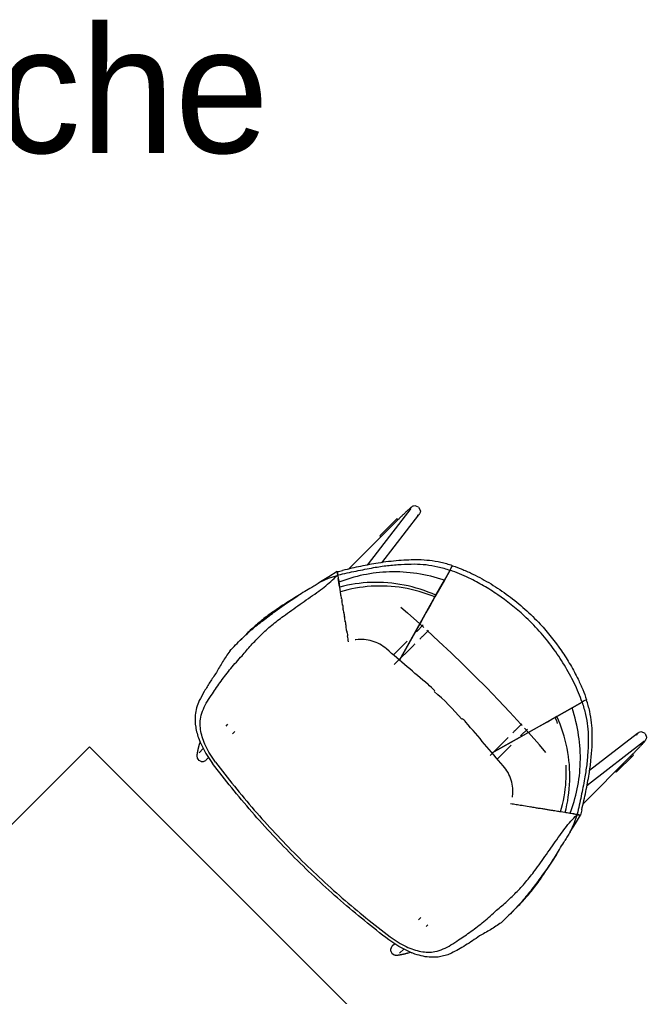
# Model space of a CAD drawing. Header units: millimetres. Extents: x 155927 to 295199, y -4084 to 97293.
# Drawn here: x 227931 to 228922, y 27834 to 29377 of the extents above; entities that cross this region are included whole.
import ezdxf

# ---------------------------------------------------------------- set-up
doc = ezdxf.new("R2010")
doc.units = ezdxf.units.MM
doc.header["$MEASUREMENT"] = 0
doc.layers.add('A-AREA-IDEN', color=7, linetype='CONTINUOUS', lineweight=9)
doc.layers.add('I-FURN', color=8, linetype='CONTINUOUS', lineweight=9)
doc.styles.add('Century Gothic', font='GOTHIC.TTF', dxfattribs={"height": 200})

msp = doc.modelspace()

# ---------------------------------------------------------------- linework, layer by layer
at = {"layer": 'I-FURN'}
for p, q in [((228549.2, 28604.4), (228482, 28517.2)), ((228546.1, 28603.1), (228545.5, 28602.5)), ((228546.7, 28603.6), (228546.1, 28603.1)), ((228547.3, 28604.1), (228546.7, 28603.6)), ((228547.9, 28604.6), (228547.3, 28604.1)), ((228548.4, 28605), (228547.9, 28604.6)), ((228548.9, 28605.5), (228548.4, 28605)), ((228549.4, 28605.9), (228548.9, 28605.5)), ((228549.3, 28604.5), (228549.2, 28604.4)), ((228549.4, 28604.6), (228549.3, 28604.5)), ((228549.8, 28606.2), (228549.4, 28605.9)), ((228549.4, 28604.7), (228549.4, 28604.6)), ((228550.3, 28606.6), (228549.8, 28606.2)), ((228550.7, 28606.9), (228550.3, 28606.6)), ((228551.2, 28607.2), (228550.7, 28606.9)), ((228551.7, 28607.6), (228551.2, 28607.2)), ((228552.4, 28608), (228551.7, 28607.6)), ((228553.6, 28608.4), (228552.4, 28608)), ((228556.1, 28608.9), (228553.6, 28608.4)), ((228561.7, 28606.8), (228556.1, 28608.9)), ((228561.7, 28606.8), (228564.4, 28601)), ((228527.8, 28588.5), (228500.6, 28561.2)), ((228503.7, 28519), (228561.9, 28594.6)), ((228527.9, 28588.4), (228529.3, 28587.1)), ((228530.2, 28587.9), (228529.2, 28587)), ((228531.1, 28588.9), (228530.2, 28587.9)), ((228532.1, 28589.9), (228531.1, 28588.9)), ((228533.1, 28590.8), (228532.1, 28589.9)), ((228534, 28591.7), (228533.1, 28590.8)), ((228535, 28592.6), (228534, 28591.7)), ((228535.9, 28593.5), (228535, 28592.6)), ((228536.8, 28594.4), (228535.9, 28593.5)), ((228537.7, 28595.3), (228536.8, 28594.4)), ((228538.6, 28596.1), (228537.7, 28595.3)), ((228539.5, 28596.9), (228538.6, 28596.1)), ((228540.3, 28597.7), (228539.5, 28596.9)), ((228541.1, 28598.5), (228540.3, 28597.7)), ((228541.9, 28599.2), (228541.1, 28598.5)), ((228542.7, 28599.9), (228541.9, 28599.2)), ((228543.4, 28600.6), (228542.7, 28599.9)), ((228544.1, 28601.3), (228543.4, 28600.6)), ((228544.8, 28601.9), (228544.1, 28601.3)), ((228545.5, 28602.5), (228544.8, 28601.9)), ((228559.7, 28593.6), (228559.4, 28593.4)), ((228559.9, 28593.8), (228559.7, 28593.6)), ((228560.1, 28593.9), (228559.9, 28593.8)), ((228562, 28594.9), (228561.9, 28594.6)), ((228562.4, 28595.3), (228562, 28594.9)), ((228562.7, 28595.8), (228562.4, 28595.3)), ((228563, 28596.3), (228562.7, 28595.8)), ((228563.4, 28597), (228563, 28596.3)), ((228564, 28598.3), (228563.4, 28597)), ((228564.4, 28601), (228564, 28598.3)), ((228525, 28582.8), (228451, 28508.8)), ((228529.3, 28587.1), (228525, 28582.8)), ((228525.2, 28583), (228525, 28582.8)), ((228526.2, 28584), (228525.2, 28583)), ((228527.2, 28585), (228526.2, 28584)), ((228528.2, 28586), (228527.2, 28585)), ((228529.2, 28587), (228528.2, 28586)), ((228502, 28559.8), (228500.6, 28561.2)), ((228502.1, 28559.9), (228502, 28559.8)), ((228479.8, 28515), (228482.5, 28517.7)), ((228482, 28517.2), (228481.2, 28516)), ((228611.3, 28507.1), (228613.3, 28510.6)), ((228611.3, 28507.1), (228613.3, 28510.6)), ((228613.3, 28510.6), (228615.3, 28514.1)), ((228613.3, 28510.6), (228615.3, 28514.1)), ((228419.8, 28496.7), (228406.5, 28488.6)), ((228419.5, 28494.3), (228433, 28498.9)), ((228433.1, 28504.9), (228419.8, 28496.7)), ((228433, 28504.8), (228433.9, 28499.5)), ((228433.9, 28499.4), (228433, 28504.8)), ((228433, 28498.9), (228433.9, 28499.4)), ((228433.1, 28504.2), (228433.9, 28499.5)), ((228433.9, 28499.5), (228434.4, 28499.6)), ((228611.3, 28507.1), (228602.4, 28491.4)), ((228602.4, 28491.4), (228611.3, 28507.1)), ((228406.5, 28488.6), (228419.5, 28494.3)), ((228435.7, 28488), (228434.8, 28494)), ((228436.4, 28483.7), (228435.7, 28488)), ((228437, 28480.5), (228436.4, 28483.7)), ((228438.2, 28473.1), (228437, 28480.5)), ((228602.4, 28491.4), (228589, 28467.5)), ((228589, 28467.5), (228602.4, 28491.4)), ((228360.1, 28459.8), (228370.7, 28466.6)), ((228531.4, 28365.2), (228587.5, 28464.8)), ((228587.5, 28464.8), (228585.4, 28461.1)), ((228589, 28467.5), (228587.5, 28464.8)), ((228587.5, 28464.8), (228589, 28467.5)), ((228338.1, 28444.4), (228349.4, 28452.6)), ((228349.4, 28452.6), (228360.1, 28459.8)), ((228580.6, 28452.6), (228573.3, 28439.6)), ((228585.4, 28461.1), (228580.6, 28452.6)), ((228533.7, 28448.6), (228544, 28439.7)), ((228544, 28439.7), (228563.4, 28422.6)), ((228573.3, 28439.6), (228563.9, 28422.9)), ((228563.9, 28422.9), (228552.9, 28403.4)), ((228569, 28420.8), (228558.7, 28410.5)), ((228563.4, 28422.6), (228570.1, 28416.5)), ((228286, 28402.6), (228280, 28396.7)), ((228552.9, 28403.4), (228540.8, 28381.9)), ((228558.1, 28409.9), (228558.7, 28410.5)), ((228567.2, 28402), (228577.1, 28411.9)), ((228574.6, 28412.4), (228593.8, 28394.7)), ((228462.7, 28397.2), (228461.2, 28397)), ((228543.4, 28395.2), (228521.8, 28373.6)), ((228523.3, 28358.1), (228554.1, 28388.9)), ((228554.9, 28389.7), (228554.1, 28388.9)), ((228555.7, 28390.5), (228554.9, 28389.7)), ((228564.4, 28399.2), (228563.6, 28398.4)), ((228565.1, 28399.9), (228564.4, 28399.2)), ((228565.8, 28400.6), (228565.1, 28399.9)), ((228566.5, 28401.3), (228565.8, 28400.6)), ((228567.2, 28402), (228566.5, 28401.3)), ((228593.8, 28394.7), (228613, 28376.7)), ((228540.8, 28381.9), (228531.4, 28365.2)), ((228613, 28376.7), (228631.9, 28358.4)), ((228631.9, 28358.4), (228650.7, 28339.9)), ((228576.3, 28327.4), (228576.6, 28326.6)), ((228650.7, 28339.9), (228669.3, 28321.1)), ((228669.3, 28321.1), (228687.6, 28302.2)), ((228687.6, 28302.2), (228705.6, 28283.1)), ((228804.1, 28289.7), (228819.8, 28298.6)), ((228819.8, 28298.6), (228804.1, 28289.7)), ((228823.3, 28300.6), (228819.8, 28298.6)), ((228823.3, 28300.6), (228819.8, 28298.6)), ((228826.8, 28302.5), (228823.3, 28300.6)), ((228826.8, 28302.5), (228823.3, 28300.6)), ((228705.6, 28283.1), (228723.4, 28263.8)), ((228780.2, 28276.3), (228804.1, 28289.7)), ((228804.1, 28289.7), (228780.2, 28276.3)), ((228259.9, 28263.8), (228257, 28260.9)), ((228777.5, 28274.7), (228677.9, 28218.6)), ((228724.6, 28264.3), (228714.7, 28254.5)), ((228723.4, 28263.8), (228725.1, 28261.9)), ((228752.4, 28260.6), (228765.3, 28267.9)), ((228765.3, 28267.9), (228773.8, 28272.7)), ((228773.8, 28272.7), (228777.5, 28274.7)), ((228777.5, 28274.7), (228780.2, 28276.3)), ((228780.2, 28276.3), (228777.5, 28274.7)), ((228267.5, 28248.8), (228271.2, 28252.5)), ((228710.5, 28250.2), (228711.2, 28251)), ((228711.2, 28251), (228712, 28251.8)), ((228712, 28251.8), (228712.7, 28252.5)), ((228712.7, 28252.5), (228713.4, 28253.2)), ((228713.4, 28253.2), (228714.1, 28253.9)), ((228714.1, 28253.9), (228714.7, 28254.5)), ((228716.1, 28240.1), (228735.7, 28251.2)), ((228723.2, 28246), (228733.5, 28256.3)), ((228735.3, 28250.6), (228729.2, 28257.4)), ((228752.4, 28231.3), (228735.3, 28250.6)), ((228735.7, 28251.2), (228752.4, 28260.6)), ((228907.4, 28249.2), (228831.9, 28191)), ((228907.6, 28249.3), (228907.4, 28249.2)), ((228908, 28249.7), (228907.6, 28249.3)), ((228908.5, 28250), (228908, 28249.7)), ((228909, 28250.3), (228908.5, 28250)), ((228909.8, 28250.7), (228909, 28250.3)), ((228911, 28251.2), (228909.8, 28250.7)), ((228913.7, 28251.6), (228911, 28251.2)), ((228919.5, 28249), (228913.7, 28251.6)), ((228919.5, 28249), (228921.6, 28243.3)), ((228215.5, 28238), (228215, 28238.1)), ((228215.5, 28232.6), (228215.6, 28232.8)), ((228216.5, 28236.2), (228215.6, 28232.8)), ((228701.6, 28241.4), (228674.6, 28214.4)), ((228694.7, 28228.1), (228716.1, 28240.1)), ((228701.6, 28241.4), (228702.5, 28242.2)), ((228702.5, 28242.2), (228703.3, 28243)), ((228723.2, 28246), (228722.5, 28245.3)), ((228829.9, 28169.3), (228917.1, 28236.5)), ((228906.3, 28247), (228906.1, 28246.7)), ((228906.5, 28247.2), (228906.3, 28247)), ((228906.6, 28247.4), (228906.5, 28247.2)), ((228915.2, 28232.8), (228914.6, 28232.1)), ((228915.8, 28233.4), (228915.2, 28232.8)), ((228916.3, 28234), (228915.8, 28233.4)), ((228916.8, 28234.6), (228916.3, 28234)), ((228917.3, 28235.1), (228916.8, 28234.6)), ((228917.2, 28236.5), (228917.1, 28236.5)), ((228917.3, 28236.7), (228917.2, 28236.5)), ((228917.4, 28236.7), (228917.3, 28236.7)), ((228917.8, 28235.7), (228917.3, 28235.1)), ((228918.2, 28236.2), (228917.8, 28235.7)), ((228918.6, 28236.6), (228918.2, 28236.2)), ((228918.9, 28237.1), (228918.6, 28236.6)), ((228919.3, 28237.5), (228918.9, 28237.1)), ((228919.6, 28238), (228919.3, 28237.5)), ((228919.9, 28238.5), (228919.6, 28238)), ((228920.3, 28239), (228919.9, 28238.5)), ((228920.7, 28239.7), (228920.3, 28239)), ((228921.2, 28240.8), (228920.7, 28239.7)), ((228921.6, 28243.3), (228921.2, 28240.8)), ((228041.9, 28228.4), (227547, 27733.5)), ((228536.9, 27733.5), (228041.9, 28228.4)), ((228212.1, 28216.8), (228212.2, 28217.3)), ((228212.2, 28217.3), (228212.3, 28217.8)), ((228212.3, 28218.3), (228212.4, 28218.8)), ((228212.3, 28217.8), (228212.3, 28218.3)), ((228212.4, 28218.8), (228212.5, 28219.4)), ((228212.5, 28219.4), (228212.6, 28219.9)), ((228212.6, 28219.9), (228212.7, 28220.5)), ((228212.7, 28220.5), (228212.8, 28221.1)), ((228212.8, 28221.1), (228213, 28221.7)), ((228213, 28221.7), (228213.1, 28222.3)), ((228213.1, 28222.3), (228213.2, 28222.9)), ((228213.2, 28222.9), (228213.3, 28223.5)), ((228213.3, 28223.5), (228213.5, 28224.2)), ((228213.5, 28224.2), (228213.6, 28224.9)), ((228213.6, 28224.9), (228213.8, 28225.5)), ((228213.8, 28225.5), (228213.9, 28226.2)), ((228213.9, 28226.2), (228214.1, 28226.9)), ((228214.1, 28226.9), (228214.3, 28227.6)), ((228214.3, 28227.6), (228214.4, 28228.3)), ((228214.4, 28228.3), (228214.6, 28229)), ((228214.6, 28229), (228214.8, 28229.7)), ((228214.8, 28229.7), (228215, 28230.4)), ((228221.5, 28225.4), (228214.8, 28218.7)), ((228215, 28230.4), (228215.1, 28231.2)), ((228215.1, 28231.2), (228215.3, 28231.9)), ((228215.3, 28231.9), (228215.5, 28232.6)), ((228677.9, 28218.6), (228694.7, 28228.1)), ((228686.2, 28209), (228707.9, 28230.7)), ((228762.9, 28219.2), (228752.4, 28231.3)), ((228900.7, 28217.4), (228899.7, 28216.5)), ((228901.6, 28218.4), (228900.7, 28217.4)), ((228902.6, 28219.4), (228901.6, 28218.4)), ((228903.5, 28220.4), (228902.6, 28219.4)), ((228904.4, 28221.3), (228903.5, 28220.4)), ((228905.4, 28222.3), (228904.4, 28221.3)), ((228906.3, 28223.2), (228905.4, 28222.3)), ((228907.1, 28224.1), (228906.3, 28223.2)), ((228908, 28225), (228907.1, 28224.1)), ((228908.8, 28225.9), (228908, 28225)), ((228909.6, 28226.7), (228908.8, 28225.9)), ((228910.4, 28227.6), (228909.6, 28226.7)), ((228911.2, 28228.4), (228910.4, 28227.6)), ((228911.9, 28229.2), (228911.2, 28228.4)), ((228912.7, 28229.9), (228911.9, 28229.2)), ((228913.3, 28230.7), (228912.7, 28229.9)), ((228914, 28231.4), (228913.3, 28230.7)), ((228914.6, 28232.1), (228914, 28231.4)), ((228211.9, 28214.5), (228212, 28214.9)), ((228211.9, 28214), (228211.9, 28214.5)), ((228211.9, 28213.5), (228211.9, 28214)), ((228212, 28212.9), (228211.9, 28213.5)), ((228212, 28215.8), (228212.1, 28216.3)), ((228212, 28215.4), (228212, 28215.8)), ((228212, 28214.9), (228212, 28215.4)), ((228212.1, 28212.2), (228212, 28212.9)), ((228212.1, 28216.3), (228212.1, 28216.8)), ((228212.2, 28211.3), (228212.1, 28212.2)), ((228212.6, 28210.2), (228212.2, 28211.3)), ((228213.3, 28208.7), (228212.6, 28210.2)), ((228215, 28206.8), (228213.3, 28208.7)), ((228218.1, 28205.2), (228215, 28206.8)), ((228218.1, 28205.2), (228221.6, 28205)), ((228221.6, 28205), (228224, 28205.9)), ((228224, 28205.9), (228225.4, 28206.8)), ((228225.4, 28206.8), (228226.1, 28207.4)), ((228226.1, 28207.4), (228229.9, 28211.2)), ((228821.5, 28138.3), (228895.5, 28212.2)), ((228873.9, 28187.9), (228901.2, 28215.1)), ((228895.5, 28212.2), (228899.8, 28216.5)), ((228895.7, 28212.5), (228895.5, 28212.2)), ((228896.7, 28213.5), (228895.7, 28212.5)), ((228897.7, 28214.5), (228896.7, 28213.5)), ((228898.7, 28215.5), (228897.7, 28214.5)), ((228899.7, 28216.5), (228898.7, 28215.5)), ((228899.8, 28216.5), (228901.2, 28215.2)), ((228873.9, 28187.9), (228872.5, 28189.3)), ((228830.3, 28169.7), (228827.7, 28167.1)), ((228829.9, 28169.3), (228828.7, 28168.5)), ((228709.8, 28148.5), (228710, 28150)), ((228793.2, 28124.3), (228785.8, 28125.5)), ((228796.4, 28123.7), (228793.2, 28124.3)), ((228800.7, 28123), (228796.4, 28123.7)), ((228806.8, 28122.1), (228800.7, 28123)), ((228811.6, 28120.3), (228807.1, 28106.7)), ((228809.5, 28107.1), (228817.6, 28120.4)), ((228811.6, 28120.3), (228812.2, 28121.2)), ((228812.3, 28121.7), (228812.2, 28121.2)), ((228812.2, 28121.2), (228817.5, 28120.3)), ((228812.2, 28121.2), (228817.5, 28120.3)), ((228817.5, 28120.3), (228812.2, 28121.2)), ((228801.3, 28093.8), (228809.5, 28107.1)), ((228807.1, 28106.7), (228801.3, 28093.8)), ((228779.3, 28058), (228772.5, 28047.4)), ((228765.3, 28036.7), (228757.1, 28025.4)), ((228772.5, 28047.4), (228765.3, 28036.7)), ((228709.4, 27967.3), (228715.4, 27973.3)), ((228565.2, 27958.5), (228561.5, 27954.8)), ((228573.6, 27944.3), (228576.5, 27947.2)), ((228517.8, 27908.8), (228518.6, 27911.3)), ((228517.9, 27905.4), (228517.8, 27908.8)), ((228518.6, 27911.3), (228519.5, 27912.7)), ((228519.5, 27912.7), (228520.1, 27913.4)), ((228523.9, 27917.2), (228520.1, 27913.4)), ((228531.4, 27902.1), (228538.1, 27908.8)), ((228517.9, 27905.4), (228519.5, 27902.3)), ((228519.5, 27902.3), (228521.4, 27900.6)), ((228521.4, 27900.6), (228523, 27899.8)), ((228523, 27899.8), (228524.1, 27899.5)), ((228524.1, 27899.5), (228524.9, 27899.3)), ((228524.9, 27899.3), (228525.6, 27899.3)), ((228525.6, 27899.3), (228526.2, 27899.2)), ((228526.2, 27899.2), (228526.7, 27899.2)), ((228526.7, 27899.2), (228527.2, 27899.2)), ((228527.2, 27899.2), (228527.6, 27899.2)), ((228527.6, 27899.2), (228528.1, 27899.3)), ((228528.1, 27899.3), (228528.6, 27899.3)), ((228528.6, 27899.3), (228529, 27899.4)), ((228529, 27899.4), (228529.5, 27899.4)), ((228529.5, 27899.4), (228530, 27899.5)), ((228530, 27899.5), (228530.5, 27899.6)), ((228530.5, 27899.6), (228531, 27899.6)), ((228531, 27899.6), (228531.5, 27899.7)), ((228531.5, 27899.7), (228532.1, 27899.8)), ((228532.1, 27899.8), (228532.6, 27899.9)), ((228532.6, 27899.9), (228533.2, 27900)), ((228533.2, 27900), (228533.8, 27900.1)), ((228533.8, 27900.1), (228534.4, 27900.2)), ((228534.4, 27900.2), (228535, 27900.4)), ((228535, 27900.4), (228535.6, 27900.5)), ((228535.6, 27900.5), (228536.3, 27900.6)), ((228536.3, 27900.6), (228536.9, 27900.8)), ((228536.9, 27900.8), (228537.6, 27900.9)), ((228537.6, 27900.9), (228538.2, 27901.1)), ((228538.2, 27901.1), (228538.9, 27901.2)), ((228538.9, 27901.2), (228539.6, 27901.4)), ((228539.6, 27901.4), (228540.3, 27901.5)), ((228540.3, 27901.5), (228541, 27901.7)), ((228541, 27901.7), (228541.7, 27901.9)), ((228541.7, 27901.9), (228542.4, 27902.1)), ((228542.4, 27902.1), (228543.2, 27902.2)), ((228543.2, 27902.2), (228543.9, 27902.4)), ((228543.9, 27902.4), (228544.6, 27902.6)), ((228544.6, 27902.6), (228545.3, 27902.8)), ((228545.3, 27902.8), (228545.5, 27902.9)), ((228545.5, 27902.9), (228548.9, 27903.8)), ((228550.9, 27902.3), (228550.7, 27902.8))]:
    msp.add_line(p, q, dxfattribs=at)
msp.add_arc((228342.2, 28029.5), 376.1, 40.1259, 49.5293, dxfattribs=at)
for centre, major_axis, ratio, start_param, end_param in [((228473.2, 29005.8), (-411.5, -411.5), 0.743145, 0.853184, 0.869724), ((231141.6, 23940.3), (-3756.6, 3756.6), 0.981627, 6.037909, 6.042851), ((230087.2, 24183.9), (-4235.4, -4235.4), 0.743145, 4.404602, 4.406583), ((229318.5, 28160.5), (-411.5, -411.5), 0.743145, 5.413461, 5.430001), ((224253, 30828.8), (-3756.6, 3756.6), 0.981627, 3.381927, 3.386869), ((224496.6, 29774.5), (-4235.4, -4235.4), 0.743145, 1.876602, 1.878583)]:
    msp.add_ellipse(centre, major_axis=major_axis, ratio=ratio, start_param=start_param, end_param=end_param, dxfattribs=at)
for points in [[(228434.4, 28499.6), (228444.1, 28501.8), (228463.1, 28505.9), (228481.5, 28509.5), (228490.5, 28511.2)], [(228497.7, 28518.3), (228488.7, 28516.8), (228470.3, 28513.4), (228451.2, 28509.1), (228441.5, 28506.7)], [(228490.5, 28511.2), (228497.9, 28512.5), (228512.6, 28514.7), (228534.2, 28516.5), (228548.4, 28516.9), (228555.4, 28516.9)], [(228561.7, 28523.3), (228551.4, 28523.4), (228530.4, 28522.7), (228508.7, 28520.1), (228497.7, 28518.3)], [(228555.4, 28516.9), (228561.3, 28516.9), (228573.3, 28516.2), (228592, 28513.1), (228604.8, 28509.3), (228611.3, 28507.1)], [(228615.3, 28514.1), (228609.1, 28516.2), (228596.8, 28519.6), (228578.8, 28522.5), (228567.3, 28523.3), (228561.7, 28523.3)], [(228615.3, 28514.1), (228620.6, 28512.4), (228631.3, 28508.4), (228642.1, 28503.5), (228647.5, 28500.9)], [(228400.9, 28471.8), (228404.9, 28474.6), (228412.6, 28480.3), (228423.4, 28489.4), (228429.9, 28495.7), (228433, 28498.9)], [(228433.9, 28499.5), (228433.7, 28500.8), (228433.4, 28502.4), (228433.1, 28504.2)], [(228433.9, 28499.4), (228434.3, 28496.7), (228434.7, 28494.4), (228435, 28492.5)], [(228602.4, 28491.4), (228573.7, 28501), (228514.8, 28509.4), (228460.3, 28497.8), (228435.7, 28488)], [(228641.4, 28494.7), (228636.3, 28497.2), (228626.3, 28501.7), (228616.3, 28505.4), (228611.3, 28507.1)], [(228406.5, 28488.6), (228404.3, 28487.1), (228399.9, 28484.1), (228395.2, 28481.2), (228392.9, 28479.8)], [(228435, 28492.5), (228435.3, 28490.6), (228435.6, 28489.1), (228435.7, 28488)], [(228435.7, 28488), (228436, 28486.4), (228436.2, 28485), (228436.4, 28483.7)], [(228436.4, 28483.7), (228436.7, 28482.4), (228436.8, 28481.4), (228437, 28480.5)], [(228589, 28467.5), (228572.7, 28474.8), (228538.8, 28485.5), (228486.8, 28489.7), (228453.1, 28484.7), (228437, 28480.5)], [(228587.5, 28464.8), (228571.2, 28471.5), (228537.4, 28481.1), (228486.3, 28483.6), (228453.7, 28477.7), (228438.2, 28473.1)], [(228348.1, 28434.5), (228356.8, 28440.8), (228374.4, 28453.3), (228392, 28465.7), (228400.9, 28471.8)], [(228440, 28462.1), (228439.5, 28465), (228438.7, 28469.9), (228438.3, 28472.4), (228438.2, 28473.1)], [(228360.8, 28460.5), (228353.6, 28456), (228339.4, 28446.8), (228325.8, 28437.2), (228319.3, 28432.2)], [(228439.9, 28462.3), (228440.1, 28461.1), (228440.3, 28459.9), (228440.5, 28458.6)], [(228441.6, 28452), (228441.2, 28454.3), (228440.9, 28456.5), (228440.5, 28458.5)], [(228441.5, 28452.4), (228441.8, 28450.6), (228442.1, 28448.8), (228442.4, 28446.9)], [(228282.2, 28398.8), (228287.7, 28404.3), (228299.4, 28414.8), (228318.4, 28429.7), (228331.5, 28439.5), (228338.1, 28444.4)], [(228282.8, 28372), (228287.3, 28377.6), (228296.9, 28388.7), (228312.4, 28404.9), (228329.4, 28420.3), (228341.7, 28429.9), (228348.1, 28434.5)], [(228443.6, 28439.6), (228443.2, 28442.1), (228442.8, 28444.6), (228442.4, 28447)], [(228443.5, 28440.2), (228443.8, 28438.1), (228444.2, 28435.9), (228444.6, 28433.6)], [(228445.9, 28425.5), (228445.4, 28428.3), (228445, 28431), (228444.6, 28433.6)], [(228319.3, 28432.2), (228313.8, 28427.9), (228303.3, 28419.2), (228293.3, 28409.9), (228288.5, 28405.2)], [(228288.5, 28405.2), (228286.4, 28403.1), (228284.3, 28401), (228282.2, 28398.9)], [(228450.9, 28394.2), (228450.4, 28397.3), (228450, 28400.3), (228449.5, 28403.3)], [(228263.2, 28379.3), (228266.2, 28382.5), (228272.4, 28389.1), (228278.9, 28395.6), (228282.2, 28398.8)], [(228510.9, 28382.8), (228507.6, 28385.6), (228500.5, 28390.6), (228488.5, 28395.6), (228475.7, 28398.1), (228467, 28397.8), (228462.7, 28397.2)], [(228235.9, 28312.1), (228240.2, 28318.6), (228249.4, 28331.9), (228264.8, 28352.1), (228276.6, 28365.4), (228282.8, 28372)], [(228263.2, 28379.3), (228259.3, 28373.6), (228251.9, 28362.3), (228245.3, 28351), (228242.2, 28345.3)], [(228576.6, 28326.6), (228565.6, 28335.9), (228543.5, 28354.7), (228521.7, 28373.4), (228510.9, 28382.8)], [(228242.2, 28345.3), (228238.7, 28340.4), (228231.9, 28330.5), (228223, 28315.5), (228217.6, 28305.9), (228215.1, 28301.1)], [(228587.3, 28316.4), (228583.6, 28320.1), (228580, 28323.7), (228576.3, 28327.4)], [(228819.8, 28298.6), (228818.2, 28303.5), (228814.4, 28313.5), (228809.9, 28323.6), (228807.5, 28328.7)], [(228813.6, 28334.8), (228816.3, 28329.4), (228821.1, 28318.6), (228825.1, 28307.9), (228826.8, 28302.5)], [(228217.5, 28274.8), (228218.5, 28279.2), (228221.3, 28287.9), (228227.7, 28300.2), (228233, 28308.2), (228235.9, 28312.1)], [(228819.8, 28298.6), (228822.1, 28292.1), (228825.8, 28279.3), (228828.9, 28260.5), (228829.7, 28248.5), (228829.6, 28242.6)], [(228836, 28249), (228836, 28254.6), (228835.2, 28266.1), (228832.3, 28284.1), (228828.9, 28296.3), (228826.8, 28302.5)], [(228800.7, 28123), (228810.5, 28147.6), (228822.1, 28202.1), (228813.7, 28261), (228804.1, 28289.7)], [(228225.5, 28229.2), (228223.6, 28233.1), (228220.4, 28241), (228217.4, 28252.6), (228216.3, 28264), (228216.9, 28271.2), (228217.5, 28274.8)], [(228636.5, 28267.1), (228634.6, 28269.1), (228632.7, 28271), (228630.7, 28273)], [(228695.5, 28198.2), (228685.7, 28209.6), (228666, 28232.4), (228646.4, 28255.5), (228636.5, 28267.1)], [(228781.2, 28265.2), (228780.1, 28268.4), (228778.8, 28271.6), (228777.5, 28274.7)], [(228793.2, 28124.3), (228797.4, 28140.4), (228802.4, 28174.1), (228798.2, 28226.1), (228787.5, 28260), (228780.2, 28276.3)], [(228831, 28185), (228832.2, 28192.3), (228834.2, 28206.8), (228835.8, 28228.1), (228836.1, 28242.1), (228836, 28249)], [(228214.9, 28239.8), (228216.5, 28235.6), (228220.3, 28227.1), (228227.5, 28214.3), (228233.2, 28206), (228236.3, 28201.9)], [(228829.6, 28242.6), (228829.7, 28235.6), (228829.3, 28221.5), (228827.4, 28199.9), (228825.2, 28185.2), (228823.9, 28177.8)], [(228240.8, 28204.1), (228237.7, 28208.2), (228232.1, 28216.5), (228227.5, 28224.9), (228225.5, 28229.2)], [(228710, 28150), (228710.6, 28154.3), (228710.8, 28163), (228708.4, 28175.8), (228703.3, 28187.8), (228698.3, 28194.9), (228695.5, 28198.2)], [(228823.9, 28177.8), (228822.2, 28168.8), (228818.6, 28150.5), (228814.5, 28131.4), (228812.3, 28121.7)], [(228819.4, 28128.8), (228821.8, 28138.5), (228826.1, 28157.7), (228829.5, 28176.1), (228831, 28185)], [(228716, 28136.7), (228713, 28137.2), (228710, 28137.7), (228707, 28138.2)], [(228724.1, 28135.4), (228721.4, 28135.9), (228718.7, 28136.3), (228716, 28136.8)], [(228727.3, 28134.9), (228725.8, 28135.2), (228724.4, 28135.4), (228723, 28135.6)], [(228739.1, 28133), (228735.3, 28133.6), (228731.3, 28134.3), (228727.3, 28134.9)], [(228746.3, 28131.8), (228743.7, 28132.3), (228741, 28132.7), (228738.2, 28133.2)], [(228752.9, 28130.8), (228750.8, 28131.1), (228748.6, 28131.5), (228746.3, 28131.8)], [(228759.7, 28129.7), (228757.3, 28130.1), (228754.9, 28130.5), (228752.3, 28130.9)], [(228765.1, 28128.8), (228763.4, 28129.1), (228761.6, 28129.4), (228759.7, 28129.7)], [(228771.3, 28127.8), (228769.3, 28128.1), (228767.1, 28128.5), (228764.7, 28128.9)], [(228784.6, 28088.2), (228787.3, 28092.2), (228793, 28099.9), (228802.1, 28110.7), (228808.4, 28117.2), (228811.6, 28120.3)], [(228796.4, 28123.7), (228795.2, 28123.9), (228794.1, 28124.1), (228793.2, 28124.3)], [(228800.7, 28123), (228799.1, 28123.3), (228797.7, 28123.5), (228796.4, 28123.7)], [(228805.3, 28122.3), (228803.3, 28122.6), (228801.8, 28122.8), (228800.7, 28123)], [(228812.2, 28121.2), (228809.5, 28121.6), (228807.2, 28122), (228805.3, 28122.3)], [(228812.2, 28121.2), (228813.6, 28120.9), (228815.4, 28120.7), (228817.5, 28120.3)], [(228747.2, 28035.4), (228753.5, 28044.1), (228766, 28061.6), (228778.4, 28079.3), (228784.6, 28088.2)], [(228801.3, 28093.8), (228799.8, 28091.6), (228796.8, 28087.1), (228793.9, 28082.5), (228792.6, 28080.2)], [(228744.9, 28006.5), (228749.9, 28013.1), (228759.5, 28026.7), (228768.7, 28040.9), (228773.2, 28048.1)], [(228684.7, 27970.1), (228690.3, 27974.6), (228701.4, 27984.1), (228717.6, 27999.7), (228733.1, 28016.7), (228742.6, 28029), (228747.2, 28035.4)], [(228757.1, 28025.4), (228752.2, 28018.8), (228742.5, 28005.7), (228727.5, 27986.7), (228717, 27975), (228711.6, 27969.5)], [(228717.9, 27975.8), (228722.6, 27980.6), (228731.9, 27990.5), (228740.6, 28001.1), (228744.9, 28006.5)], [(228711.6, 27969.5), (228713.7, 27971.6), (228715.8, 27973.7), (228717.9, 27975.8)], [(228624.8, 27923.2), (228631.4, 27927.4), (228644.6, 27936.6), (228664.9, 27952.1), (228678.1, 27963.8), (228684.7, 27970.1)], [(228711.6, 27969.5), (228708.3, 27966.2), (228701.8, 27959.7), (228695.3, 27953.5), (228692, 27950.4)], [(228692, 27950.4), (228686.4, 27946.6), (228675.1, 27939.2), (228663.7, 27932.6), (228658, 27929.5)], [(228516.9, 27928.1), (228521, 27925), (228529.2, 27919.4), (228537.7, 27914.8), (228541.9, 27912.8)], [(228658, 27929.5), (228650.6, 27924.2), (228635.7, 27914.4), (228621, 27906.1), (228613.8, 27902.4)], [(228552.5, 27902.2), (228548.3, 27903.8), (228539.8, 27907.6), (228527, 27914.8), (228518.7, 27920.5), (228514.6, 27923.6)], [(228541.9, 27912.8), (228545.9, 27910.9), (228553.7, 27907.7), (228565.4, 27904.7), (228576.7, 27903.6), (228583.9, 27904.1), (228587.5, 27904.8)], [(228587.5, 27904.8), (228591.9, 27905.8), (228600.5, 27908.6), (228612.9, 27915), (228620.9, 27920.2), (228624.8, 27923.2)]]:
    msp.add_open_spline(points, degree=3, dxfattribs=at)
for points, knots in [([(228647.5, 28500.9), (228657.2, 28496.2), (228676.2, 28485.8), (228703.8, 28467.3), (228730, 28446), (228759, 28417.5), (228782.8, 28387.6), (228801.7, 28357.8), (228809.8, 28342.5), (228813.6, 28334.8)], [-1, -1, -1, -1, -0.861111, -0.722222, -0.583333, -0.444444, -0.222222, -0.111111, 0, 0, 0, 0]), ([(228807.5, 28328.7), (228802.8, 28338.3), (228792.4, 28357.4), (228773.9, 28385.1), (228752.7, 28411.2), (228724.2, 28440.3), (228694.2, 28464.1), (228664.4, 28482.8), (228649.1, 28491), (228641.4, 28494.7)], [-1, -1, -1, -1, -0.861111, -0.722222, -0.583333, -0.444444, -0.222222, -0.111111, 0, 0, 0, 0]), ([(228445.7, 28426.4), (228445.8, 28425.8), (228446.2, 28423.3), (228446.6, 28420.8), (228446.9, 28418.9), (228447, 28418.8)], [0.71428571, 0.71428571, 0.71428571, 0.71428571, 0.73214286, 0.78571429, 0.78716796, 0.78716796, 0.78716796, 0.78716796]), ([(228448.3, 28410.2), (228447.9, 28412.9), (228447.5, 28415.7), (228447, 28418.5), (228447, 28418.8)], [-0.85714286, -0.85714286, -0.85714286, -0.85714286, -0.78571429, -0.77790979, -0.77790979, -0.77790979, -0.77790979]), ([(228448.2, 28411.4), (228448.4, 28410.1), (228448.8, 28407.4), (228449.2, 28404.7), (228449.5, 28403.3)], [0.85714286, 0.85714286, 0.85714286, 0.85714286, 0.89285714, 0.93070121, 0.93070121, 0.93070121, 0.93070121]), ([(228215.1, 28301.1), (228213.4, 28297.5), (228210.6, 28290), (228208.1, 28276.2), (228208.6, 28262.6), (228211.4, 28249.7), (228213.6, 28243.1), (228214.9, 28239.8)], [0, 0, 0, 0, 0.2, 0.4, 0.7, 0.85, 1, 1, 1, 1]), ([(228514.6, 27923.6), (228501.6, 27933.3), (228475.9, 27953.4), (228425.5, 27995.7), (228365, 28052.3), (228308.5, 28112.8), (228266.1, 28163.2), (228246.1, 28188.9), (228236.3, 28201.9)], [-1, -1, -1, -1, -0.875, -0.75, -0.5, -0.25, -0.125, 0, 0, 0, 0]), ([(228240.8, 28204.1), (228250.5, 28191.2), (228270.4, 28165.7), (228312.3, 28115.7), (228368.4, 28055.7), (228428.5, 27999.6), (228478.4, 27957.7), (228504, 27937.8), (228516.9, 27928.1)], [-1, -1, -1, -1, -0.875, -0.75, -0.5, -0.25, -0.125, 0, 0, 0, 0]), ([(228785.8, 28125.5), (228790.5, 28141), (228794.9, 28165.5), (228795.1, 28190.7), (228794.6, 28199.2)], [0, 0, 0, 0, 0.3333333, 0.5000122, 0.5000122, 0.5000122, 0.5000122]), ([(228775, 28127.2), (228774.3, 28127.3), (228773.1, 28127.5), (228771.8, 28127.7), (228771.3, 28127.8)], [-0.71428571, -0.71428571, -0.71428571, -0.71428571, -0.67857143, -0.65678994, -0.65678994, -0.65678994, -0.65678994]), ([(228785.8, 28125.5), (228785.3, 28125.5), (228783.6, 28125.8), (228779.6, 28126.5), (228776.2, 28127), (228774.8, 28127.2)], [-1, -1, -1, -1, -0.8928571, -0.7857143, -0.7142857, -0.7142857, -0.7142857, -0.7142857]), ([(228613.8, 27902.4), (228611.1, 27901.1), (228605.6, 27898.9), (228594, 27896), (228580.7, 27895.3), (228565.7, 27897.7), (228557, 27900.5), (228552.5, 27902.2)], [-1, -1, -1, -1, -0.85, -0.7, -0.4, -0.2, 0, 0, 0, 0])]:
    msp.add_open_spline(points, degree=3, knots=knots, dxfattribs=at)

# ---------------------------------------------------------------- texts
at = {"layer": 'A-AREA-IDEN', "style": 'Century Gothic'}
msp.add_text('3P Tut Niche', height=200, dxfattribs=at).set_placement((226779.4, 29166.1))

doc.saveas('drawing.dxf')
